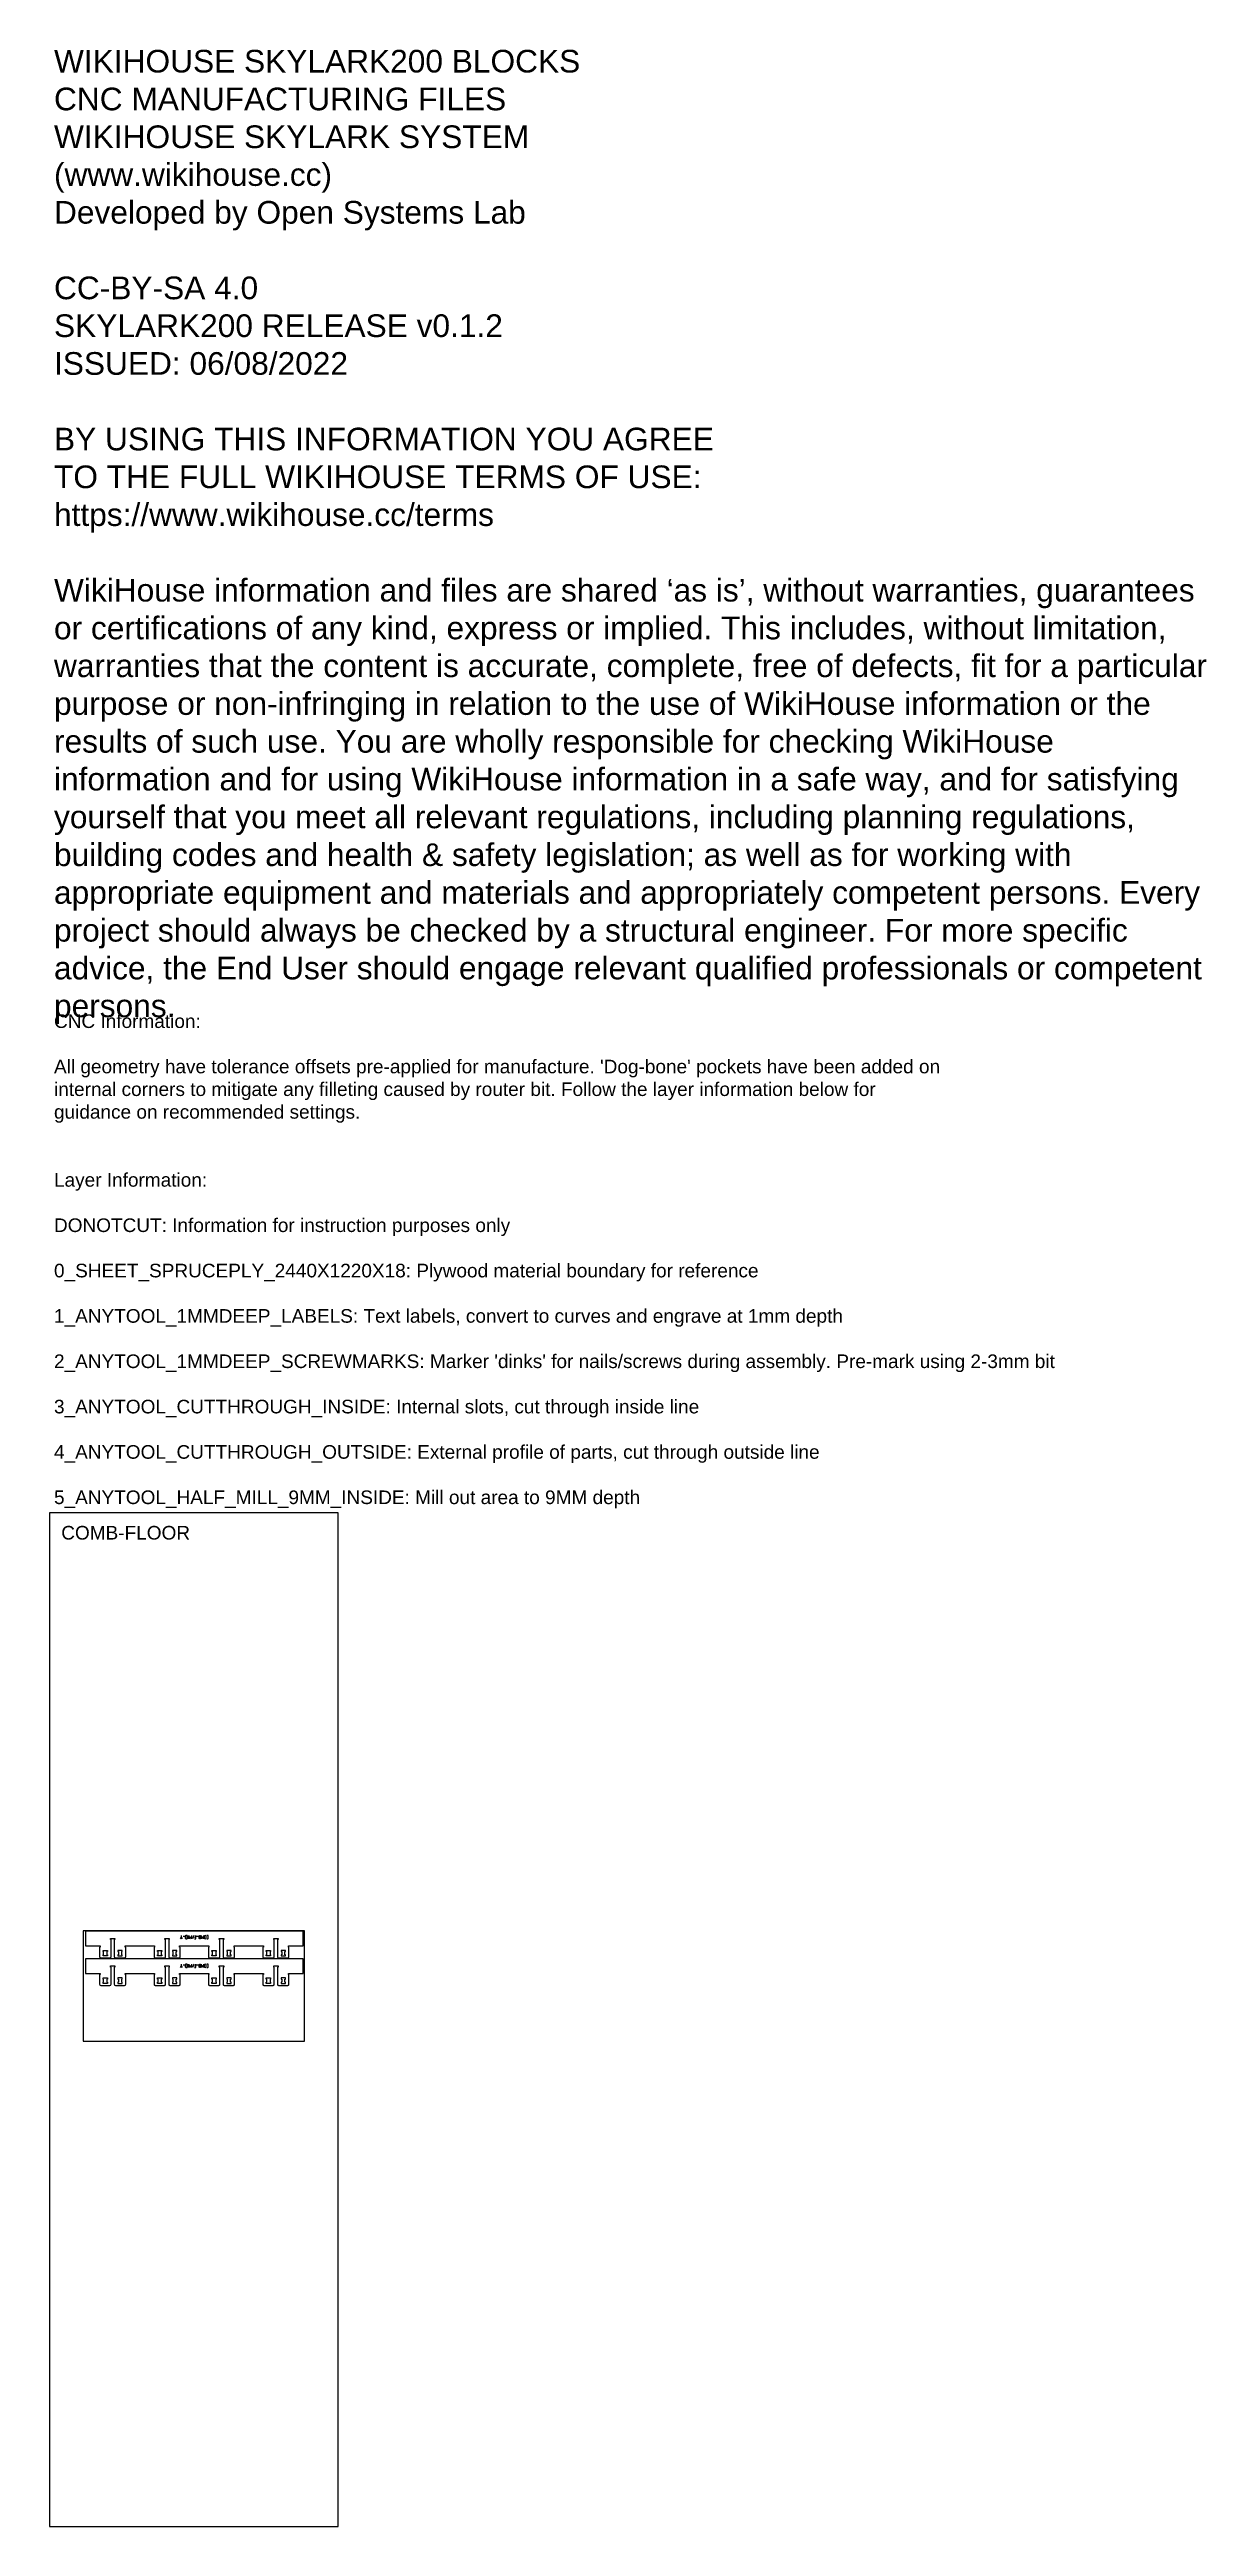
# Model space of a CAD drawing. Header units: millimetres. Extents: x 0 to 12757, y 0 to 27318.
import ezdxf

# ---------------------------------------------------------------- set-up
doc = ezdxf.new("R2010")
doc.units = ezdxf.units.MM
for name, color, linetype, true_color in [('0_SHEET_SPRUCEPLY_2440X122', 1, 'Continuous', 0xff0000), ('1_ANYTOOL_1MMDEEP_LABELS_S', 2, 'Continuous', 0xffff00), ('3_ANYTOOL_CUTTHROUGH_INSID', 4, 'Continuous', 0x00ffff), ('4_ANYTOOL_CUTTHROUGH_OUTSI', 5, 'Continuous', 0x0000ff), ('DONOTCUT', 7, 'Continuous', 0xffffff)]:
    doc.layers.add(name, color=color, linetype=linetype, true_color=true_color)
doc.styles.add('Arial', font='')
doc.styles.get('Arial').set_extended_font_data('Arial')

msp = doc.modelspace()

# ---------------------------------------------------------------- linework, layer by layer
at = {"layer": '0_SHEET_SPRUCEPLY_2440X122'}
msp.add_lwpolyline([(372, 6571), (372, 5351), (2812, 5351), (2812, 6571)], close=True, dxfattribs=at)
at = {"layer": '1_ANYTOOL_1MMDEEP_LABELS_S', "color": 2, "true_color": 0xffff00}
for points in [[(1452, 6500), (1440, 6482)], [(1452, 6518), (1452, 6500)], [(1452, 6500), (1464, 6482)], [(1488, 6506), (1472, 6506)], [(1528, 6482), (1528, 6518)], [(1564, 6518), (1564, 6482), (1552, 6502), (1540, 6482), (1540, 6518)], [(1592, 6518), (1576, 6482)], [(1598, 6482), (1614, 6482), (1614, 6518)], [(1598, 6498), (1614, 6498)], [(1638, 6506), (1622, 6506)], [(1698, 6518), (1698, 6482), (1686, 6502), (1674, 6482), (1674, 6518)], [(1452, 6184), (1440, 6166)], [(1452, 6202), (1452, 6184)], [(1452, 6184), (1464, 6166)], [(1488, 6190), (1472, 6190)], [(1528, 6166), (1528, 6202)], [(1564, 6202), (1564, 6166), (1552, 6186), (1540, 6166), (1540, 6202)], [(1592, 6202), (1576, 6166)], [(1598, 6166), (1614, 6166), (1614, 6202)], [(1598, 6182), (1614, 6182)], [(1638, 6190), (1622, 6190)], [(1698, 6202), (1698, 6166), (1686, 6186), (1674, 6166), (1674, 6202)]]:
    msp.add_lwpolyline(points, dxfattribs=at)
for points in [[(1504, 6482), (1516, 6482), (1516, 6518), (1504, 6518, 0.414214), (1496, 6510), (1496, 6490, 0.414214)], [(1726, 6508, 1), (1706, 6508), (1706, 6492, 1), (1726, 6492)], [(1504, 6166), (1516, 6166), (1516, 6202), (1504, 6202, 0.414214), (1496, 6194), (1496, 6174, 0.414214)], [(1726, 6192, 1), (1706, 6192), (1706, 6176, 1), (1726, 6176)]]:
    msp.add_lwpolyline(points, format="xyb", close=True, dxfattribs=at)
for points in [[(1666, 6498), (1656, 6498, -1), (1656, 6518), (1666, 6518), (1666, 6482), (1656, 6482, -1), (1656, 6498)], [(1734, 6482), (1744, 6482, 0.414214), (1750, 6488), (1750, 6512, 0.414214), (1744, 6518), (1734, 6518)], [(1666, 6182), (1656, 6182, -1), (1656, 6202), (1666, 6202), (1666, 6166), (1656, 6166, -1), (1656, 6182)], [(1734, 6166), (1744, 6166, 0.414214), (1750, 6172), (1750, 6196, 0.414214), (1744, 6202), (1734, 6202)]]:
    msp.add_lwpolyline(points, format="xyb", dxfattribs=at)
at = {"layer": '3_ANYTOOL_CUTTHROUGH_INSID', "color": 4, "true_color": 0x00ffff}
for points in [[(638, 6342), (632, 6342), (632, 6306), (638, 6306), (638, 6294), (590, 6294), (590, 6306), (596, 6306), (596, 6342), (590, 6342), (590, 6354), (638, 6354)], [(638, 6342), (632, 6342), (632, 6306), (638, 6306), (638, 6294), (590, 6294), (590, 6306), (596, 6306), (596, 6342), (590, 6342), (590, 6354), (638, 6354)], [(754, 6342), (760, 6342), (760, 6306), (754, 6306), (754, 6294), (802, 6294), (802, 6306), (796, 6306), (796, 6342), (802, 6342), (802, 6354), (754, 6354)], [(754, 6342), (760, 6342), (760, 6306), (754, 6306), (754, 6294), (802, 6294), (802, 6306), (796, 6306), (796, 6342), (802, 6342), (802, 6354), (754, 6354)], [(1238, 6342), (1232, 6342), (1232, 6306), (1238, 6306), (1238, 6294), (1190, 6294), (1190, 6306), (1196, 6306), (1196, 6342), (1190, 6342), (1190, 6354), (1238, 6354)], [(1238, 6342), (1232, 6342), (1232, 6306), (1238, 6306), (1238, 6294), (1190, 6294), (1190, 6306), (1196, 6306), (1196, 6342), (1190, 6342), (1190, 6354), (1238, 6354)], [(1354, 6342), (1360, 6342), (1360, 6306), (1354, 6306), (1354, 6294), (1402, 6294), (1402, 6306), (1396, 6306), (1396, 6342), (1402, 6342), (1402, 6354), (1354, 6354)], [(1354, 6342), (1360, 6342), (1360, 6306), (1354, 6306), (1354, 6294), (1402, 6294), (1402, 6306), (1396, 6306), (1396, 6342), (1402, 6342), (1402, 6354), (1354, 6354)], [(1838, 6342), (1832, 6342), (1832, 6306), (1838, 6306), (1838, 6294), (1790, 6294), (1790, 6306), (1796, 6306), (1796, 6342), (1790, 6342), (1790, 6354), (1838, 6354)], [(1838, 6342), (1832, 6342), (1832, 6306), (1838, 6306), (1838, 6294), (1790, 6294), (1790, 6306), (1796, 6306), (1796, 6342), (1790, 6342), (1790, 6354), (1838, 6354)], [(1954, 6342), (1960, 6342), (1960, 6306), (1954, 6306), (1954, 6294), (2002, 6294), (2002, 6306), (1996, 6306), (1996, 6342), (2002, 6342), (2002, 6354), (1954, 6354)], [(1954, 6342), (1960, 6342), (1960, 6306), (1954, 6306), (1954, 6294), (2002, 6294), (2002, 6306), (1996, 6306), (1996, 6342), (2002, 6342), (2002, 6354), (1954, 6354)], [(2438, 6342), (2432, 6342), (2432, 6306), (2438, 6306), (2438, 6294), (2390, 6294), (2390, 6306), (2396, 6306), (2396, 6342), (2390, 6342), (2390, 6354), (2438, 6354)], [(2438, 6342), (2432, 6342), (2432, 6306), (2438, 6306), (2438, 6294), (2390, 6294), (2390, 6306), (2396, 6306), (2396, 6342), (2390, 6342), (2390, 6354), (2438, 6354)], [(2554, 6342), (2560, 6342), (2560, 6306), (2554, 6306), (2554, 6294), (2602, 6294), (2602, 6306), (2596, 6306), (2596, 6342), (2602, 6342), (2602, 6354), (2554, 6354)], [(2554, 6342), (2560, 6342), (2560, 6306), (2554, 6306), (2554, 6294), (2602, 6294), (2602, 6306), (2596, 6306), (2596, 6342), (2602, 6342), (2602, 6354), (2554, 6354)], [(638, 6038), (632, 6038), (632, 6002), (638, 6002), (638, 5990), (590, 5990), (590, 6002), (596, 6002), (596, 6038), (590, 6038), (590, 6050), (638, 6050)], [(638, 6038), (632, 6038), (632, 6002), (638, 6002), (638, 5990), (590, 5990), (590, 6002), (596, 6002), (596, 6038), (590, 6038), (590, 6050), (638, 6050)], [(754, 6038), (760, 6038), (760, 6002), (754, 6002), (754, 5990), (802, 5990), (802, 6002), (796, 6002), (796, 6038), (802, 6038), (802, 6050), (754, 6050)], [(754, 6038), (760, 6038), (760, 6002), (754, 6002), (754, 5990), (802, 5990), (802, 6002), (796, 6002), (796, 6038), (802, 6038), (802, 6050), (754, 6050)], [(1238, 6038), (1232, 6038), (1232, 6002), (1238, 6002), (1238, 5990), (1190, 5990), (1190, 6002), (1196, 6002), (1196, 6038), (1190, 6038), (1190, 6050), (1238, 6050)], [(1238, 6038), (1232, 6038), (1232, 6002), (1238, 6002), (1238, 5990), (1190, 5990), (1190, 6002), (1196, 6002), (1196, 6038), (1190, 6038), (1190, 6050), (1238, 6050)], [(1354, 6038), (1360, 6038), (1360, 6002), (1354, 6002), (1354, 5990), (1402, 5990), (1402, 6002), (1396, 6002), (1396, 6038), (1402, 6038), (1402, 6050), (1354, 6050)], [(1354, 6038), (1360, 6038), (1360, 6002), (1354, 6002), (1354, 5990), (1402, 5990), (1402, 6002), (1396, 6002), (1396, 6038), (1402, 6038), (1402, 6050), (1354, 6050)], [(1838, 6038), (1832, 6038), (1832, 6002), (1838, 6002), (1838, 5990), (1790, 5990), (1790, 6002), (1796, 6002), (1796, 6038), (1790, 6038), (1790, 6050), (1838, 6050)], [(1838, 6038), (1832, 6038), (1832, 6002), (1838, 6002), (1838, 5990), (1790, 5990), (1790, 6002), (1796, 6002), (1796, 6038), (1790, 6038), (1790, 6050), (1838, 6050)], [(1954, 6038), (1960, 6038), (1960, 6002), (1954, 6002), (1954, 5990), (2002, 5990), (2002, 6002), (1996, 6002), (1996, 6038), (2002, 6038), (2002, 6050), (1954, 6050)], [(1954, 6038), (1960, 6038), (1960, 6002), (1954, 6002), (1954, 5990), (2002, 5990), (2002, 6002), (1996, 6002), (1996, 6038), (2002, 6038), (2002, 6050), (1954, 6050)], [(2438, 6038), (2432, 6038), (2432, 6002), (2438, 6002), (2438, 5990), (2390, 5990), (2390, 6002), (2396, 6002), (2396, 6038), (2390, 6038), (2390, 6050), (2438, 6050)], [(2438, 6038), (2432, 6038), (2432, 6002), (2438, 6002), (2438, 5990), (2390, 5990), (2390, 6002), (2396, 6002), (2396, 6038), (2390, 6038), (2390, 6050), (2438, 6050)], [(2554, 6038), (2560, 6038), (2560, 6002), (2554, 6002), (2554, 5990), (2602, 5990), (2602, 6002), (2596, 6002), (2596, 6038), (2602, 6038), (2602, 6050), (2554, 6050)], [(2554, 6038), (2560, 6038), (2560, 6002), (2554, 6002), (2554, 5990), (2602, 5990), (2602, 6002), (2596, 6002), (2596, 6038), (2602, 6038), (2602, 6050), (2554, 6050)]]:
    msp.add_lwpolyline(points, close=True, dxfattribs=at)
at = {"layer": '4_ANYTOOL_CUTTHROUGH_OUTSI', "color": 5, "true_color": 0x0000ff}
for points in [[(1440, 6284), (1440, 6390), (1434, 6390), (1434, 6402), (1758, 6402), (1758, 6390), (1752, 6390), (1752, 6284), (1752, 6284, 0.414214), (1764, 6272), (1866, 6272, 0.414214), (1878, 6284), (1878, 6474), (1872, 6474), (1872, 6486), (1920, 6486), (1920, 6474), (1914, 6474), (1914, 6284), (1914, 6284, 0.414214), (1926, 6272), (2028, 6272, 0.414214), (2040, 6284), (2040, 6390), (2034, 6390), (2034, 6402), (2358, 6402), (2358, 6390), (2352, 6390), (2352, 6284), (2352, 6284, 0.414214), (2364, 6272), (2466, 6272, 0.414214), (2478, 6284), (2478, 6474), (2472, 6474), (2472, 6486), (2520, 6486), (2520, 6474), (2514, 6474), (2514, 6284), (2514, 6284, 0.414214), (2526, 6272), (2628, 6272, 0.414214), (2640, 6284), (2640, 6390), (2634, 6390), (2634, 6402), (2796, 6402), (2796, 6566), (2496, 6566), (2196, 6566), (1896, 6566), (1596, 6566), (1296, 6566), (996, 6566), (696, 6566), (396, 6566), (396, 6402), (558, 6402), (558, 6390), (552, 6390), (552, 6284), (552, 6284, 0.414214), (564, 6272), (666, 6272, 0.414214), (678, 6284), (678, 6474), (672, 6474), (672, 6486), (720, 6486), (720, 6474), (714, 6474), (714, 6284), (714, 6284, 0.414214), (726, 6272), (828, 6272, 0.414214), (840, 6284), (840, 6390), (834, 6390), (834, 6402), (1158, 6402), (1158, 6390), (1152, 6390), (1152, 6284), (1152, 6284, 0.414214), (1164, 6272), (1266, 6272, 0.414214), (1278, 6284), (1278, 6474), (1272, 6474), (1272, 6486), (1320, 6486), (1320, 6474), (1314, 6474), (1314, 6284), (1314, 6284, 0.414214), (1326, 6272), (1428, 6272, 0.414214)], [(1440, 5980), (1440, 6086), (1434, 6086), (1434, 6098), (1758, 6098), (1758, 6086), (1752, 6086), (1752, 5980), (1752, 5980, 0.414214), (1764, 5968), (1866, 5968, 0.414214), (1878, 5980), (1878, 6170), (1872, 6170), (1872, 6182), (1920, 6182), (1920, 6170), (1914, 6170), (1914, 5980), (1914, 5980, 0.414214), (1926, 5968), (2028, 5968, 0.414214), (2040, 5980), (2040, 6086), (2034, 6086), (2034, 6098), (2358, 6098), (2358, 6086), (2352, 6086), (2352, 5980), (2352, 5980, 0.414214), (2364, 5968), (2466, 5968, 0.414214), (2478, 5980), (2478, 6170), (2472, 6170), (2472, 6182), (2520, 6182), (2520, 6170), (2514, 6170), (2514, 5980), (2514, 5980, 0.414214), (2526, 5968), (2628, 5968, 0.414214), (2640, 5980), (2640, 6086), (2634, 6086), (2634, 6098), (2796, 6098), (2796, 6262), (2496, 6262), (2196, 6262), (1896, 6262), (1596, 6262), (1296, 6262), (996, 6262), (696, 6262), (396, 6262), (396, 6098), (558, 6098), (558, 6086), (552, 6086), (552, 5980), (552, 5980, 0.414214), (564, 5968), (666, 5968, 0.414214), (678, 5980), (678, 6170), (672, 6170), (672, 6182), (720, 6182), (720, 6170), (714, 6170), (714, 5980), (714, 5980, 0.414214), (726, 5968), (828, 5968, 0.414214), (840, 5980), (840, 6086), (834, 6086), (834, 6098), (1158, 6098), (1158, 6086), (1152, 6086), (1152, 5980), (1152, 5980, 0.414214), (1164, 5968), (1266, 5968, 0.414214), (1278, 5980), (1278, 6170), (1272, 6170), (1272, 6182), (1320, 6182), (1320, 6170), (1314, 6170), (1314, 5980), (1314, 5980, 0.414214), (1326, 5968), (1428, 5968, 0.414214)]]:
    msp.add_lwpolyline(points, format="xyb", close=True, dxfattribs=at)
at = {"layer": 'DONOTCUT'}
msp.add_lwpolyline([(0, 0), (3183, 0), (3183, 11179), (0, 11179)], close=True, dxfattribs=at)

# ---------------------------------------------------------------- texts
at = {"layer": 'DONOTCUT', "attachment_point": 1, "style": 'Arial'}
for s, insert, char_height, width in [('{\\fArial;WIKIHOUSE SKYLARK200 BLOCKS}\\P{\\fArial;CNC MANUFACTURING FILES}\\P{\\fArial;WIKIHOUSE SKYLARK SYSTEM}\\P{\\fArial;(www.wikihouse.cc)}\\P{\\fArial;Developed by Open Systems Lab}\\P\\P{\\fArial;CC-BY-SA 4.0}\\P{\\fArial;SKYLARK200 RELEASE v0.1.2}\\P{\\fArial;ISSUED: 06/08/2022}\\P\\P{\\fArial;BY USING THIS INFORMATION YOU AGREE }\\P{\\fArial;TO THE FULL WIKIHOUSE TERMS OF USE:}\\P{\\fArial;https://www.wikihouse.cc/terms}\\P\\P{\\fArial;WikiHouse information and files are shared }{\\fArial;‘as is}{\\fArial;’, without warranties, guarantees }\\P{\\fArial;or certifications of any kind, express or implied. This includes, without limitation, }\\P{\\fArial;warranties that the content is accurate, complete, free of defects, fit for a particular }\\P{\\fArial;purpose or non-infringing in relation to the use of WikiHouse information or the }\\P{\\fArial;results of such use. You are wholly responsible for checking WikiHouse }\\P{\\fArial;information and for using WikiHouse information in a safe way, and for satisfying }\\P{\\fArial;yourself that you meet all relevant regulations, including planning regulations, }\\P{\\fArial;building codes and health & safety legislation; as well as for working with }\\P{\\fArial;appropriate equipment and materials and appropriately competent persons. Every }\\P{\\fArial;project should always be checked by a structural engineer. For more specific }\\P{\\fArial;advice, the End User should engage relevant qualified professionals or competent }\\P{\\fArial;persons.}\\P', (49, 27315), 250, 12895.38), ("{\\fArial;CNC Information:}\\P\\P{\\fArial;All geometry have tolerance offsets pre-applied for manufacture. 'Dog-bone' pockets have been added on}\\P{\\fArial;internal corners to mitigate any filleting caused by router bit. Follow the layer information below for}\\P{\\fArial;guidance on recommended settings.}\\P\\P\\P{\\fArial;Layer Information:}\\P\\P{\\fArial;DONOTCUT: Information for instruction purposes only}\\P\\P{\\fArial;0_SHEET_SPRUCEPLY_2440X1220X18: Plywood material boundary for reference}\\P\\P{\\fArial;1_ANYTOOL_1MMDEEP_LABELS: Text labels, convert to curves and engrave at 1mm depth}\\P\\P{\\fArial;2_ANYTOOL_1MMDEEP_SCREWMARKS: Marker 'dinks' for nails/screws during assembly. Pre-mark using 2-3mm bit}\\P\\P{\\fArial;3_ANYTOOL_CUTTHROUGH_INSIDE: Internal slots, cut through inside line}\\P\\P{\\fArial;4_ANYTOOL_CUTTHROUGH_OUTSIDE: External profile of parts, cut through outside line}\\P\\P{\\fArial;5_ANYTOOL_HALF_MILL_9MM_INSIDE: Mill out area to 9MM depth}", (49, 16677), 150, 22265.22), ('COMB-FLOOR', (129, 11035, 0), 150, 3122.28)]:
    msp.add_mtext(s, dxfattribs=dict(at, insert=insert, char_height=char_height, width=width))

doc.saveas('drawing.dxf')
